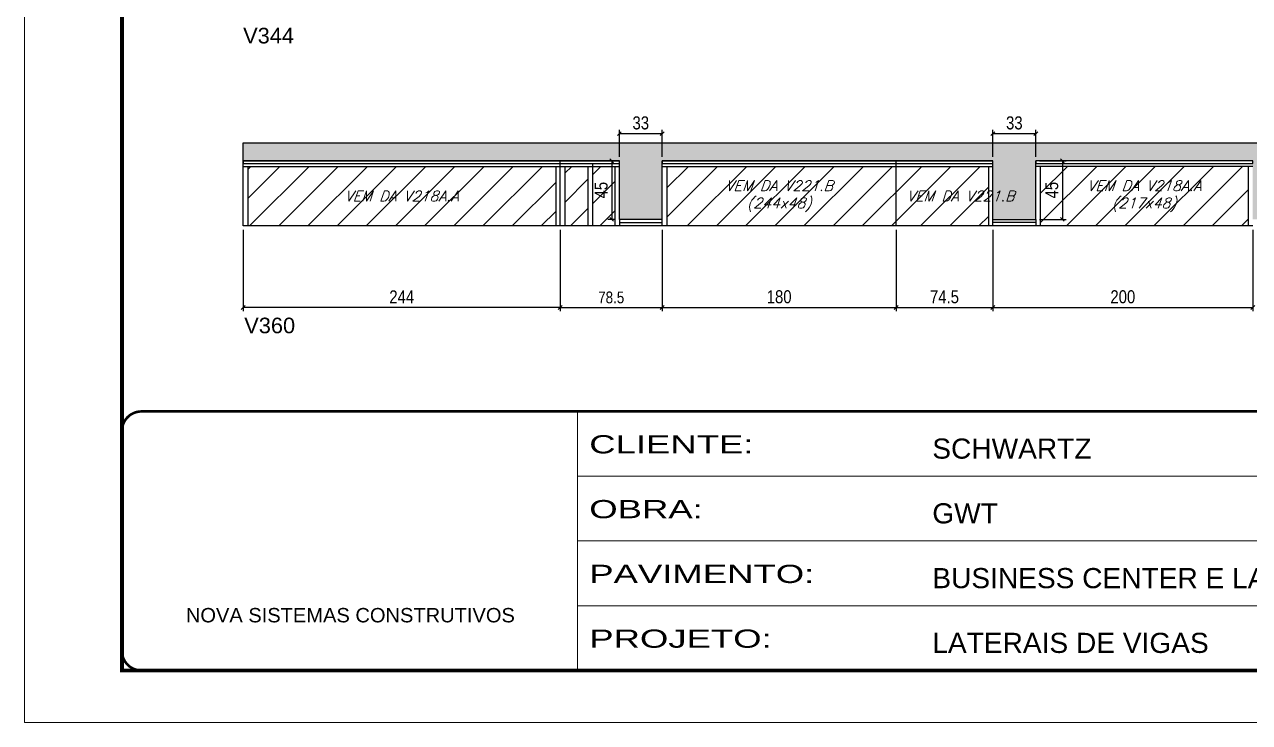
# Model space of a CAD drawing. Extents: x 13154 to 22413, y 1253 to 30260.
# Drawn here: x 17923 to 18866, y 24225 to 24762 of the extents above; entities that cross this region are included whole.
import ezdxf

# ---------------------------------------------------------------- set-up
doc = ezdxf.new("R2010")
doc.units = 0
doc.linetypes.add('CONTINUO', pattern=[0])
doc.linetypes.add('DASHED', pattern=[0.75, 0.5, -0.25])
for name, color, linetype in [('5', 5, 'Continuous'), ('COTA', 241, 'Continuous'), ('Painéis', 200, 'Continuous'), ('SARR_2.2x7', 40, 'Continuous'), ('SARR_3.5x7', 81, 'Continuous'), ('SARR_EDITAR', 141, 'Continuous'), ('texto', 7, 'Continuous')]:
    doc.layers.add(name, color=color, linetype=linetype)
for name, color, linetype, lineweight in [('Folhas', 255, 'Continuous', 9), ('Hachura', 251, 'Continuous', 9), ('SARRAFO DE PRESSAO', 251, 'DASHED', 9)]:
    doc.layers.add(name, color=color, linetype=linetype, lineweight=lineweight)
doc.styles.add('ARIAL', font='arial.ttf')
doc.styles.add('COTA TECNICA', font='techl___.ttf', dxfattribs={"height": 10})
doc.styles.add('COTA TECNICA-50', font='techl___.ttf', dxfattribs={"height": 9})
doc.styles.add('Romans', font='romans.shx')
doc.styles.get("Standard").update_dxf_attribs({"font": 'arial.ttf'})
doc.styles.add('Tecnologia', font='')
doc.styles.get('Tecnologia').set_extended_font_data('Forgotten Futurist')
doc.dimstyles.new('COTA PAINEL-50', dxfattribs={"dimtxt": 9, "dimasz": 3, "dimexe": 3, "dimexo": 3, "dimgap": 3, "dimtad": 1, "dimdec": 1, "dimzin": 12, "dimdsep": 46, "dimtxsty": 'COTA TECNICA-50', "dimblk1": 'OBLIQUE', "dimblk2": 'OBLIQUE', "dimsah": 1, "dimcen": 0.9, "dimclrd": 4, "dimclre": 4, "dimclrt": 240, "dimadec": 1, "dimazin": 3, "dimtfac": 1, "dimtdec": 1, "dimtmove": 0, "dimatfit": 3, "dimfxl": 1, "dimtolj": 1, "dimtzin": 12, "dimarcsym": 0})
doc.dimstyles.new('PAINEL', dxfattribs={"dimtxt": 10, "dimasz": 3, "dimexe": 3, "dimexo": 3, "dimgap": 3, "dimtad": 1, "dimdec": 1, "dimzin": 12, "dimdsep": 46, "dimtxsty": 'COTA TECNICA', "dimblk1": 'OBLIQUE', "dimblk2": 'OBLIQUE', "dimsah": 1, "dimcen": 0.9, "dimclrd": 4, "dimclre": 4, "dimclrt": 240, "dimadec": 1, "dimazin": 3, "dimtfac": 1, "dimtdec": 1, "dimtmove": 0, "dimatfit": 3, "dimfxl": 1, "dimtolj": 1, "dimtzin": 12, "dimarcsym": 0})

# ---------------------------------------------------------------- blocks, each defined once
blk = doc.blocks.new('9999999999')
at = {"color": 30, "linetype": 'CONTINUO'}
for p, q in [((98564.56, 34230.21), (98564.56, 34429.45)), ((98564.56, 34379.64), (99583.98, 34379.64)), ((98564.56, 34329.83), (99487.98, 34329.83)), ((98564.56, 34280.02), (99487.98, 34280.02))]:
    blk.add_line(p, q, dxfattribs=at)
at = {"color": 30, "linetype": 'CONTINUO', "const_width": 2}
blk.add_lwpolyline([(99583.98, 34230.21), (99583.98, 34414.45, 0.414214), (99568.98, 34429.45), (98228.98, 34429.45, 0.414214), (98213.98, 34414.45), (98213.98, 34245.21, 0.414214), (98228.98, 34230.21), (99583.98, 34230.21)], format="xyb", dxfattribs=at)
at = {"layer": 'Folhas'}
blk.add_lwpolyline([(98138.98, 34190.21), (99623.98, 34190.21), (99623.98, 35240.21), (98138.98, 35240.21)], close=True, dxfattribs=at)
at = {"layer": 'Folhas', "color": 30, "const_width": 3}
blk.add_lwpolyline([(98213.98, 34230.21), (99583.98, 34230.21), (99583.98, 35200.21), (98213.98, 35200.21)], close=True, dxfattribs=at)
at = {"color": 7, "linetype": 'Continuous', "ltscale": 5, "style": 'ARIAL'}
for s, height, p in [('SCHWARTZ', 15.483, (98837.68, 34393.13)), ('GWT', 15.483, (98837.68, 34343.32)), ('BUSINESS CENTER E LAZER - PROJEÇÃO', 15.4829, (98837.68, 34293.51)), ('NOVA SISTEMAS CONSTRUTIVOS', 11.0592, (98263.19, 34267.21)), ('LATERAIS DE VIGAS', 15.4829, (98837.68, 34243.7))]:
    blk.add_text(s, height=height, dxfattribs=at).set_placement(p)
at = {"layer": 'Folhas', "color": 7, "style": 'Tecnologia', "width": 1.5}
for s, p in [('CLIENTE:', (98573.65, 34397.17)), ('OBRA:', (98573.65, 34347.31)), ('PAVIMENTO:', (98573.65, 34297.5)), ('PROJETO:', (98573.65, 34247.69))]:
    blk.add_text(s, height=14, dxfattribs=at).set_placement(p)
blk = doc.blocks.new('_Oblique')
at = {"color": 0, "linetype": 'ByBlock', "lineweight": -2}
blk.add_line((-0.5, -0.5), (0.5, 0.5), dxfattribs=at)
blk = doc.blocks.new('*D175')
at = {"layer": 'COTA', "color": 4, "linetype": 'ByBlock', "lineweight": -2, "transparency": 16777216}
for p, q in [((18335.2, 24603.84), (18335.2, 24541.14)), ((18413.7, 24603.84), (18413.7, 24541.14)), ((18335.2, 24544.14), (18413.7, 24544.14))]:
    blk.add_line(p, q, dxfattribs=at)
at = {"layer": 'Defpoints', "color": 0, "linetype": 'ByBlock', "transparency": 16777216}
for p in [(18335.2, 24606.84), (18413.7, 24606.84), (18413.7, 24544.14)]:
    blk.add_point(p, dxfattribs=at)
at = {"layer": 'COTA', "color": 4, "linetype": 'ByBlock', "lineweight": -2, "transparency": 16777216, "xscale": 3, "yscale": 3, "zscale": 3, "rotation": 180}
blk.add_blockref('_Oblique', (18335.2, 24544.14), dxfattribs=at)
at = {"layer": 'COTA', "color": 4, "linetype": 'ByBlock', "lineweight": -2, "transparency": 16777216, "xscale": 3, "yscale": 3, "zscale": 3}
blk.add_blockref('_Oblique', (18413.7, 24544.14), dxfattribs=at)
at = {"layer": 'COTA', "color": 240, "linetype": 'ByBlock', "transparency": 16777216, "insert": (18374.45, 24551.76), "char_height": 9, "attachment_point": 5, "style": 'COTA TECNICA-50'}
blk.add_mtext('\\A1;78.5', dxfattribs=at)
blk = doc.blocks.new('*D1114')
at = {"layer": 'COTA', "color": 4, "linetype": 'ByBlock', "lineweight": -2, "transparency": 16777216}
for p, q in [((18091.2, 24603.84), (18091.2, 24541.14)), ((18335.2, 24603.84), (18335.2, 24541.14)), ((18335.2, 24544.14), (18091.2, 24544.14))]:
    blk.add_line(p, q, dxfattribs=at)
at = {"layer": 'Defpoints', "color": 0, "linetype": 'ByBlock', "transparency": 16777216}
for p in [(18091.2, 24606.84), (18335.2, 24606.84), (18091.2, 24544.14)]:
    blk.add_point(p, dxfattribs=at)
at = {"layer": 'COTA', "color": 4, "linetype": 'ByBlock', "lineweight": -2, "transparency": 16777216, "xscale": 3, "yscale": 3, "zscale": 3, "rotation": 180}
blk.add_blockref('_Oblique', (18091.2, 24544.14), dxfattribs=at)
at = {"layer": 'COTA', "color": 4, "linetype": 'ByBlock', "lineweight": -2, "transparency": 16777216, "xscale": 3, "yscale": 3, "zscale": 3}
blk.add_blockref('_Oblique', (18335.2, 24544.14), dxfattribs=at)
at = {"layer": 'COTA', "color": 240, "linetype": 'ByBlock', "transparency": 16777216, "insert": (18213.2, 24552.21), "char_height": 10, "attachment_point": 5, "style": 'COTA TECNICA'}
blk.add_mtext('\\A1;244', dxfattribs=at)
blk = doc.blocks.new('*D1115')
at = {"layer": 'COTA', "color": 4, "linetype": 'ByBlock', "lineweight": -2, "transparency": 16777216}
for p, q in [((18377.7, 24656.84), (18371.8, 24656.84)), ((18374.8, 24656.84), (18374.8, 24611.84)), ((18377.7, 24611.84), (18371.8, 24611.84))]:
    blk.add_line(p, q, dxfattribs=at)
at = {"layer": 'Defpoints', "color": 0, "linetype": 'ByBlock', "transparency": 16777216}
for p in [(18380.7, 24656.84), (18374.8, 24611.84), (18380.7, 24611.84)]:
    blk.add_point(p, dxfattribs=at)
at = {"layer": 'COTA', "color": 4, "linetype": 'ByBlock', "lineweight": -2, "transparency": 16777216, "xscale": 3, "yscale": 3, "zscale": 3}
for p, rotation in [((18374.8, 24656.84), 90), ((18374.8, 24611.84), 270)]:
    blk.add_blockref('_Oblique', p, dxfattribs=dict(at, rotation=rotation))
at = {"layer": 'COTA', "color": 240, "linetype": 'ByBlock', "transparency": 16777216, "insert": (18366.69, 24634.34), "char_height": 10, "attachment_point": 5, "rotation": 90, "style": 'COTA TECNICA'}
blk.add_mtext('\\A1;45', dxfattribs=at)
blk = doc.blocks.new('*D1116')
at = {"layer": 'COTA', "color": 4, "linetype": 'ByBlock', "lineweight": -2, "transparency": 16777216}
for p, q in [((18413.7, 24603.84), (18413.7, 24541.14)), ((18593.7, 24603.84), (18593.7, 24541.14)), ((18413.7, 24544.14), (18593.7, 24544.14))]:
    blk.add_line(p, q, dxfattribs=at)
at = {"layer": 'Defpoints', "color": 0, "linetype": 'ByBlock', "transparency": 16777216}
for p in [(18413.7, 24606.84), (18593.7, 24606.84), (18593.7, 24544.14)]:
    blk.add_point(p, dxfattribs=at)
at = {"layer": 'COTA', "color": 4, "linetype": 'ByBlock', "lineweight": -2, "transparency": 16777216, "xscale": 3, "yscale": 3, "zscale": 3, "rotation": 180}
blk.add_blockref('_Oblique', (18413.7, 24544.14), dxfattribs=at)
at = {"layer": 'COTA', "color": 4, "linetype": 'ByBlock', "lineweight": -2, "transparency": 16777216, "xscale": 3, "yscale": 3, "zscale": 3}
blk.add_blockref('_Oblique', (18593.7, 24544.14), dxfattribs=at)
at = {"layer": 'COTA', "color": 240, "linetype": 'ByBlock', "transparency": 16777216, "insert": (18503.7, 24552.26), "char_height": 10, "attachment_point": 5, "style": 'COTA TECNICA'}
blk.add_mtext('\\A1;180', dxfattribs=at)
blk = doc.blocks.new('*D1117')
at = {"layer": 'COTA', "color": 4, "linetype": 'ByBlock', "lineweight": -2, "transparency": 16777216}
for p, q in [((18593.7, 24603.84), (18593.7, 24541.14)), ((18668.2, 24603.84), (18668.2, 24541.14)), ((18593.7, 24544.14), (18668.2, 24544.14))]:
    blk.add_line(p, q, dxfattribs=at)
at = {"layer": 'Defpoints', "color": 0, "linetype": 'ByBlock', "transparency": 16777216}
for p in [(18593.7, 24606.84), (18668.2, 24606.84), (18668.2, 24544.14)]:
    blk.add_point(p, dxfattribs=at)
at = {"layer": 'COTA', "color": 4, "linetype": 'ByBlock', "lineweight": -2, "transparency": 16777216, "xscale": 3, "yscale": 3, "zscale": 3, "rotation": 180}
blk.add_blockref('_Oblique', (18593.7, 24544.14), dxfattribs=at)
at = {"layer": 'COTA', "color": 4, "linetype": 'ByBlock', "lineweight": -2, "transparency": 16777216, "xscale": 3, "yscale": 3, "zscale": 3}
blk.add_blockref('_Oblique', (18668.2, 24544.14), dxfattribs=at)
at = {"layer": 'COTA', "color": 240, "linetype": 'ByBlock', "transparency": 16777216, "insert": (18630.95, 24552.25), "char_height": 10, "attachment_point": 5, "style": 'COTA TECNICA'}
blk.add_mtext('\\A1;74.5', dxfattribs=at)
blk = doc.blocks.new('*D1118')
at = {"layer": 'COTA', "color": 4, "linetype": 'ByBlock', "lineweight": -2, "transparency": 16777216}
for p, q in [((18668.2, 24603.84), (18668.2, 24541.14)), ((18868.2, 24603.84), (18868.2, 24541.14)), ((18668.2, 24544.14), (18868.2, 24544.14))]:
    blk.add_line(p, q, dxfattribs=at)
at = {"layer": 'Defpoints', "color": 0, "linetype": 'ByBlock', "transparency": 16777216}
for p in [(18668.2, 24606.84), (18868.2, 24606.84), (18868.2, 24544.14)]:
    blk.add_point(p, dxfattribs=at)
at = {"layer": 'COTA', "color": 4, "linetype": 'ByBlock', "lineweight": -2, "transparency": 16777216, "xscale": 3, "yscale": 3, "zscale": 3, "rotation": 180}
blk.add_blockref('_Oblique', (18668.2, 24544.14), dxfattribs=at)
at = {"layer": 'COTA', "color": 4, "linetype": 'ByBlock', "lineweight": -2, "transparency": 16777216, "xscale": 3, "yscale": 3, "zscale": 3}
blk.add_blockref('_Oblique', (18868.2, 24544.14), dxfattribs=at)
at = {"layer": 'COTA', "color": 240, "linetype": 'ByBlock', "transparency": 16777216, "insert": (18768.2, 24552.24), "char_height": 10, "attachment_point": 5, "style": 'COTA TECNICA'}
blk.add_mtext('\\A1;200', dxfattribs=at)
blk = doc.blocks.new('*D176')
at = {"layer": 'COTA', "color": 4, "linetype": 'ByBlock', "lineweight": -2, "transparency": 16777216}
for p, q in [((18668.2, 24659.84), (18668.2, 24680.77)), ((18668.2, 24677.77), (18701.2, 24677.77)), ((18701.2, 24659.84), (18701.2, 24680.77))]:
    blk.add_line(p, q, dxfattribs=at)
at = {"layer": 'Defpoints', "color": 0, "linetype": 'ByBlock', "transparency": 16777216}
for p in [(18701.2, 24677.77), (18668.2, 24656.84), (18701.2, 24656.84)]:
    blk.add_point(p, dxfattribs=at)
at = {"layer": 'COTA', "color": 4, "linetype": 'ByBlock', "lineweight": -2, "transparency": 16777216, "xscale": 3, "yscale": 3, "zscale": 3, "rotation": 180}
blk.add_blockref('_Oblique', (18668.2, 24677.77), dxfattribs=at)
at = {"layer": 'COTA', "color": 4, "linetype": 'ByBlock', "lineweight": -2, "transparency": 16777216, "xscale": 3, "yscale": 3, "zscale": 3}
blk.add_blockref('_Oblique', (18701.2, 24677.77), dxfattribs=at)
at = {"layer": 'COTA', "color": 240, "linetype": 'ByBlock', "transparency": 16777216, "insert": (18684.7, 24685.99), "char_height": 10, "attachment_point": 5, "style": 'COTA TECNICA'}
blk.add_mtext('\\A1;33', dxfattribs=at)
blk = doc.blocks.new('*D1119')
at = {"layer": 'COTA', "color": 4, "linetype": 'ByBlock', "lineweight": -2, "transparency": 16777216}
for p, q in [((18704.2, 24656.84), (18724.65, 24656.84)), ((18721.65, 24656.84), (18721.65, 24611.84)), ((18704.2, 24611.84), (18724.65, 24611.84))]:
    blk.add_line(p, q, dxfattribs=at)
at = {"layer": 'Defpoints', "color": 0, "linetype": 'ByBlock', "transparency": 16777216}
for p in [(18701.2, 24656.84), (18701.2, 24611.84), (18721.65, 24611.84)]:
    blk.add_point(p, dxfattribs=at)
at = {"layer": 'COTA', "color": 4, "linetype": 'ByBlock', "lineweight": -2, "transparency": 16777216, "xscale": 3, "yscale": 3, "zscale": 3}
for p, rotation in [((18721.65, 24656.84), 90), ((18721.65, 24611.84), 270)]:
    blk.add_blockref('_Oblique', p, dxfattribs=dict(at, rotation=rotation))
at = {"layer": 'COTA', "color": 240, "linetype": 'ByBlock', "transparency": 16777216, "insert": (18713.54, 24634.34), "char_height": 10, "attachment_point": 5, "rotation": 90, "style": 'COTA TECNICA'}
blk.add_mtext('\\A1;45', dxfattribs=at)
blk = doc.blocks.new('*D177')
at = {"layer": 'COTA', "color": 4, "linetype": 'ByBlock', "lineweight": -2, "transparency": 16777216}
for p, q in [((18380.7, 24659.84), (18380.7, 24680.77)), ((18380.7, 24677.77), (18413.7, 24677.77)), ((18413.7, 24659.84), (18413.7, 24680.77))]:
    blk.add_line(p, q, dxfattribs=at)
at = {"layer": 'Defpoints', "color": 0, "linetype": 'ByBlock', "transparency": 16777216}
for p in [(18413.7, 24677.77), (18380.7, 24656.84), (18413.7, 24656.84)]:
    blk.add_point(p, dxfattribs=at)
at = {"layer": 'COTA', "color": 4, "linetype": 'ByBlock', "lineweight": -2, "transparency": 16777216, "xscale": 3, "yscale": 3, "zscale": 3, "rotation": 180}
blk.add_blockref('_Oblique', (18380.7, 24677.77), dxfattribs=at)
at = {"layer": 'COTA', "color": 4, "linetype": 'ByBlock', "lineweight": -2, "transparency": 16777216, "xscale": 3, "yscale": 3, "zscale": 3}
blk.add_blockref('_Oblique', (18413.7, 24677.77), dxfattribs=at)
at = {"layer": 'COTA', "color": 240, "linetype": 'ByBlock', "transparency": 16777216, "insert": (18397.2, 24685.99), "char_height": 10, "attachment_point": 5, "style": 'COTA TECNICA'}
blk.add_mtext('\\A1;33', dxfattribs=at)
blk = doc.blocks.new('*D178')
at = {"layer": 'COTA', "color": 4, "linetype": 'ByBlock', "lineweight": -2, "transparency": 16777216}
for p, q in [((18380.7, 24659.84), (18380.7, 24680.77)), ((18380.7, 24677.77), (18413.7, 24677.77)), ((18413.7, 24659.84), (18413.7, 24680.77))]:
    blk.add_line(p, q, dxfattribs=at)
at = {"layer": 'Defpoints', "color": 0, "linetype": 'ByBlock', "transparency": 16777216}
for p in [(18413.7, 24677.77), (18380.7, 24656.84), (18413.7, 24656.84)]:
    blk.add_point(p, dxfattribs=at)
at = {"layer": 'COTA', "color": 4, "linetype": 'ByBlock', "lineweight": -2, "transparency": 16777216, "xscale": 3, "yscale": 3, "zscale": 3, "rotation": 180}
blk.add_blockref('_Oblique', (18380.7, 24677.77), dxfattribs=at)
at = {"layer": 'COTA', "color": 4, "linetype": 'ByBlock', "lineweight": -2, "transparency": 16777216, "xscale": 3, "yscale": 3, "zscale": 3}
blk.add_blockref('_Oblique', (18413.7, 24677.77), dxfattribs=at)
at = {"layer": 'COTA', "color": 240, "linetype": 'ByBlock', "transparency": 16777216, "insert": (18397.2, 24685.99), "char_height": 10, "attachment_point": 5, "style": 'COTA TECNICA'}
blk.add_mtext('\\A1;33', dxfattribs=at)

msp = doc.modelspace()

# ---------------------------------------------------------------- hatches: boundary and pattern name
at = {"layer": 'COTA', "linetype": 'ByBlock'}
h = msp.add_hatch(dxfattribs=at)
h.set_pattern_fill('AR-CONC', color=256, scale=0.03)
h.set_pattern_definition([(50, (-114268.1203, -5488.1176), (5.46554007, -0.47817257), [0.5715, -6.2865]), (355, (-114268.12, -5488.1176), (-1.05730264, 5.73170536), [0.4572, -5.02921753]), (100.4514447, (-114267.665, -5488.1575), (4.40823741, 5.25353256), [0.48570026, -5.34270734]), (46.1842, (-114268.12, -5486.5936), (8.13237123, -1.26126984), [0.85725, -9.42975]), (96.6355576, (-114267.4426, -5486.699), (7.122124, 7.42278374), [0.7285507, -8.01406824]), (351.184151, (-114268.12, -5486.594), (7.122124, 7.42278374), [0.685799, -7.54379196]), (21, (-114267.3583, -5486.9746), (4.54843174, -3.06795595), [0.5715, -6.2865]), (326, (-114267.358, -5486.9746), (1.85406085, 5.52563898), [0.4572, -5.0292]), (71.451445, (-114266.979, -5487.2303), (6.40249258, 2.45768307), [0.48570026, -5.34269813]), (37.5, (-114268.1203, -5488.1176), (0.092658098, 2.536651166), [0, -4.96824, 0, -5.1054, 0, -5.04825]), (7.5, (-114268.1203, -5488.1176), (2.004589875, 3.005417245), [0, -2.91084, 0, -4.85394, 0, -1.92405]), (327.5, (-114269.8195, -5488.1176), (4.067717855, -0.17186232), [0, -1.905, 0, -5.9436, 0, -7.8867]), (317.5, (-114270.5815, -5488.1176), (4.44387544, 0.76279473), [0, -2.4765, 0, -3.94716, 0, -5.6007])])
h.paths.add_polyline_path([(18868.2, 24611.84), (18901.2, 24611.84), (18901.2, 24656.84), (19130.2, 24656.84), (19130.2, 24670.84), (18091.2, 24670.84), (18091.2, 24656.84), (18380.7, 24656.84), (18380.7, 24611.84), (18413.7, 24611.84), (18413.7, 24656.84), (18668.2, 24656.84), (18668.2, 24611.84), (18701.2, 24611.84), (18701.2, 24656.84), (18868.2, 24656.84)])
at = {"layer": 'Hachura', "linetype": 'ByBlock'}
h = msp.add_hatch(dxfattribs=at)
h.set_pattern_fill('ANSI31', color=256, scale=5)
h.paths.add_polyline_path([(19024.7, 24652.64), (19024.7, 24606.84), (19109.7, 24606.84), (19109.7, 24652.64)])
h.paths.add_polyline_path([(19017.7, 24606.84), (19017.7, 24652.64), (18904.7, 24652.64), (18904.7, 24606.84)])
h.paths.add_polyline_path([(18664.7, 24606.84), (18664.7, 24652.64), (18593.7, 24652.64), (18593.7, 24606.84)])
h.paths.add_polyline_path([(18593.7, 24606.84), (18593.7, 24652.64), (18417.2, 24652.64), (18417.2, 24606.84)])
h.paths.add_polyline_path([(18338.7, 24606.84), (18356.49, 24606.84), (18356.49, 24652.64), (18338.7, 24652.64)])
h.paths.add_polyline_path([(18359.99, 24606.84), (18377.2, 24606.84), (18377.2, 24652.64), (18359.99, 24652.64)])
h.paths.add_polyline_path([(18331.7, 24606.84), (18331.7, 24652.64), (18094.7, 24652.64), (18094.7, 24606.84)])
h = msp.add_hatch(dxfattribs=at)
h.set_pattern_fill('ANSI31', color=256, scale=5)
h.paths.add_polyline_path([(18864.7, 24606.84), (18864.7, 24652.64), (18704.7, 24652.64), (18704.7, 24606.84)])

# ---------------------------------------------------------------- linework, layer by layer
at = {"layer": 'COTA', "linetype": 'ByBlock'}
for p, q in [((18091.2, 24656.84), (18091.2, 24670.84)), ((18091.2, 24670.84), (19130.2, 24670.84)), ((18359.99, 24654.64), (18359.99, 24606.84)), ((18380.7, 24611.84), (18380.7, 24606.84)), ((18701.2, 24611.84), (18701.2, 24606.84))]:
    msp.add_line(p, q, dxfattribs=at)
at = {"layer": 'Painéis', "linetype": 'Continuous'}
for p, q in [((18091.2, 24606.84), (18091.2, 24656.84)), ((18091.2, 24656.84), (18380.7, 24656.84)), ((18335.2, 24606.84), (18335.2, 24656.84)), ((18380.7, 24611.84), (18380.7, 24656.84)), ((18413.7, 24606.84), (18413.7, 24656.84)), ((18413.7, 24656.84), (18668.2, 24656.84)), ((18593.7, 24606.84), (18593.7, 24656.84)), ((18668.2, 24606.84), (18668.2, 24656.84)), ((18868.2, 24656.84), (18701.2, 24656.84)), ((18701.2, 24611.84), (18701.2, 24656.84)), ((18413.7, 24611.84), (18380.7, 24611.84)), ((18668.2, 24611.84), (18701.2, 24611.84)), ((18868.2, 24606.84), (18091.2, 24606.84))]:
    msp.add_line(p, q, dxfattribs=at)
for points in [[(18380.7, 24656.84), (18091.2, 24656.84), (18091.2, 24654.84), (18380.7, 24654.84)], [(18668.2, 24656.84), (18413.7, 24656.84), (18413.7, 24654.84), (18668.2, 24654.84)], [(18868.2, 24656.84), (18701.2, 24656.84), (18701.2, 24654.84), (18868.2, 24654.84)]]:
    msp.add_lwpolyline(points, close=True, dxfattribs=at)
at = {"layer": 'SARR_2.2x7', "linetype": 'Continuous'}
for p, q in [((18091.2, 24652.64), (18335.2, 24652.64)), ((18335.2, 24652.64), (18380.7, 24652.64)), ((18413.7, 24652.64), (18668.2, 24652.64)), ((18868.2, 24652.64), (18701.2, 24652.64))]:
    msp.add_line(p, q, dxfattribs=at)
at = {"layer": 'SARR_3.5x7'}
for p, q in [((18094.7, 24652.64), (18094.7, 24606.84)), ((18331.7, 24652.64), (18331.7, 24606.84)), ((18338.7, 24652.64), (18338.7, 24606.84)), ((18356.49, 24652.64), (18356.49, 24606.84)), ((18377.2, 24652.64), (18377.2, 24606.84)), ((18417.2, 24652.64), (18417.2, 24606.84)), ((18664.7, 24652.64), (18664.7, 24606.84)), ((18704.7, 24652.64), (18704.7, 24606.84)), ((18864.7, 24652.64), (18864.7, 24606.84))]:
    msp.add_line(p, q, dxfattribs=at)
at = {"layer": 'SARR_EDITAR', "linetype": 'ByBlock'}
for p, q in [((18380.7, 24609.34), (18413.7, 24609.34)), ((18701.2, 24609.34), (18668.2, 24609.34))]:
    msp.add_line(p, q, dxfattribs=at)

# ---------------------------------------------------------------- block references
at = {"layer": 'SARRAFO DE PRESSAO', "color": 6, "linetype": 'ByBlock'}
msp.add_blockref('9999999999', (-80216.1, -9965.33), dxfattribs=at)

# ---------------------------------------------------------------- texts
at = {"layer": '5', "linetype": 'Continuous'}
for s, p in [('V344', (18091.16, 24747.18)), ('V360', (18092.01, 24524.24))]:
    msp.add_text(s, height=12, rotation=359.99996, dxfattribs=at).set_placement(p)
at = {"layer": 'texto', "color": 2, "char_height": 8, "attachment_point": 5, "style": 'Romans'}
for s, insert in [('{\\Q19;\\C256;VEM DA V221.B\\P(244x48)}', (18503.73, 24629.74)), ('{\\Q19;\\C256;VEM DA V218A.A\\P(217x48)}', (18784.7, 24629.74)), ('{\\Q19;\\C256;VEM DA V218A.A}', (18213.2, 24629.74)), ('{\\Q19;\\C256;VEM DA V221.B}', (18643.36, 24629.74))]:
    msp.add_mtext(s, dxfattribs=dict(at, insert=insert))

# ---------------------------------------------------------------- dimensions: what is measured, and where the dimension line sits
at = {"layer": 'COTA', "linetype": 'ByBlock'}
for base, p1, p2, picture, middle in [((18413.7, 24677.77), (18380.7, 24656.84), (18413.7, 24656.84), '*D177', (18397.2, 24685.99)), ((18413.7, 24677.77), (18380.7, 24656.84), (18413.7, 24656.84), '*D178', (18397.2, 24685.99)), ((18701.2, 24677.77), (18668.2, 24656.84), (18701.2, 24656.84), '*D176', (18684.7, 24685.99)), ((18593.7, 24544.14), (18413.7, 24606.84), (18593.7, 24606.84), '*D1116', (18503.7, 24552.26)), ((18868.2, 24544.14), (18668.2, 24606.84), (18868.2, 24606.84), '*D1118', (18768.2, 24552.24))]:
    dim = msp.add_linear_dim(base=base, p1=p1, p2=p2, dimstyle='PAINEL', dxfattribs=at)
    dim.commit()
    dim.dimension.update_dxf_attribs({"geometry": picture, "text_midpoint": middle})
for base, p1, p2, angle, picture, middle in [((18374.8, 24611.84), (18380.7, 24656.84), (18380.7, 24611.84), 90, '*D1115', (18366.69, 24634.34)), ((18721.65, 24611.84), (18701.2, 24656.84), (18701.2, 24611.84), 90, '*D1119', (18713.54, 24634.34)), ((18091.2, 24544.14), (18335.2, 24606.84), (18091.2, 24606.84), 180, '*D1114', (18213.2, 24552.21))]:
    dim = msp.add_linear_dim(base=base, p1=p1, p2=p2, angle=angle, dimstyle='PAINEL', dxfattribs=at)
    dim.commit()
    dim.dimension.update_dxf_attribs({"geometry": picture, "text_midpoint": middle})
dim = msp.add_linear_dim(base=(18413.7, 24544.14), p1=(18335.2, 24606.84), p2=(18413.7, 24606.84), angle=180, dimstyle='COTA PAINEL-50', override={"dimarcsym": 1}, dxfattribs=at)
dim.commit()
dim.dimension.update_dxf_attribs({"geometry": '*D175', "text_midpoint": (18374.45, 24551.76)})
dim = msp.add_linear_dim(base=(18668.2, 24544.14), p1=(18593.7, 24606.84), p2=(18668.2, 24606.84), dimstyle='PAINEL', override={"dimtmove": 1}, dxfattribs=at)
dim.commit()
dim.dimension.update_dxf_attribs({"geometry": '*D1117', "text_midpoint": (18630.95, 24552.25)})

doc.saveas('drawing.dxf')
